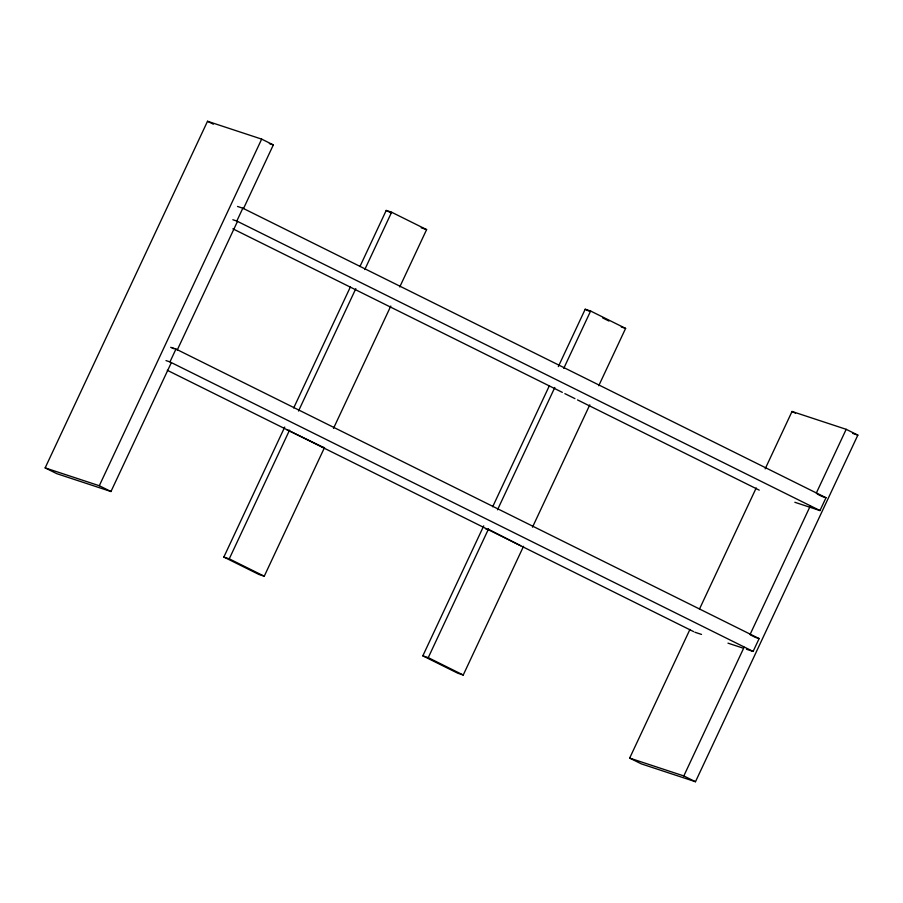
<?xml version="1.0" encoding="UTF-8"?>
<svg xmlns="http://www.w3.org/2000/svg" width="903" height="903" viewBox="0 0 903 903"><rect width="100%" height="100%" fill="white"/><g stroke="black" fill="none" stroke-linecap="round" stroke-linejoin="round"><path stroke-width="1.35" d="M171.254 362.814L110.967 491.525L56.81 473.68L45.15 467.889L207.521 121.273L261.667 139.118L273.327 144.909L243.483 208.627M45.15 467.889L99.296 485.735L261.667 139.118M165.983 360.59L169.945 361.9L175.961 349.055L759.13 638.59L753.113 651.424L746.499 649.246M232.839 219.734L236.812 221.043L242.828 208.198L825.985 497.734L819.98 510.567L794.843 502.282M177.225 350.071L237.512 221.37M324.538 447.504L264.252 576.216L258.834 574.432L223.842 557.061L284.727 427.074M293.689 407.964L350.398 286.906M359.947 266.52L386.213 210.444L391.62 212.228L426.611 229.599L399.758 286.951M223.842 557.061L229.26 558.844L289.547 430.133M298.498 411.023L355.805 288.689M364.767 269.568L391.62 212.228M333.489 428.394L390.796 306.061M523.526 546.304L463.239 675.015L457.821 673.232L422.83 655.849L483.726 525.873M492.677 506.764L549.385 385.694M558.336 366.584L585.2 309.244L590.618 311.027L625.61 328.399L598.745 385.739M422.83 655.849L428.248 657.644L488.534 528.932M497.497 509.823L554.803 387.489M563.754 368.368L590.618 311.027M532.488 527.194L589.794 404.86M765.18 468.826L792.033 411.475L846.19 429.32L857.85 435.111L695.479 781.727L641.333 763.882L629.673 758.091L689.96 629.391M699.509 608.994L756.217 487.936M629.673 758.091L683.819 775.937L744.106 647.225M750.077 634.482L810.375 505.782M816.335 493.038L846.19 429.32M269.365 143.6L273.327 144.909M421.204 227.816L426.611 229.599M621.275 326.965L625.61 328.399M237.534 206.46L242.828 208.198M852.567 433.372L857.85 435.111M822.023 496.424L825.985 497.734M170.667 347.316L175.961 349.055M286.691 429.58L324.38 447.843L321.682 446.951M485.509 528.729L488.218 529.621M755.156 637.281L759.13 638.59M694.904 632.247L701.518 634.425M727.976 643.15L742.526 647.936M207.521 121.273L213.345 124.174M792.033 411.475L795.532 413.213M386.213 210.444L391.213 212.927M585.2 309.244L588.948 311.106M602.696 317.924L608.938 321.028M817.283 494.088L821.933 496.39M236.812 221.043L819.98 510.567M232.872 228.809L562.332 392.376M564.849 393.629L574.951 398.641M577.48 399.894L759.242 490.137M171.897 347.723L173.986 348.761M750.337 634.843L754.411 636.863M169.945 361.9L753.113 651.424M167.281 370.286L693.639 631.626M99.296 485.735L110.967 491.525M683.819 775.937L695.479 781.727M229.26 558.844L264.252 576.216M428.248 657.644L463.239 675.015M488.388 529.26L520.67 545.739"/></g></svg>
